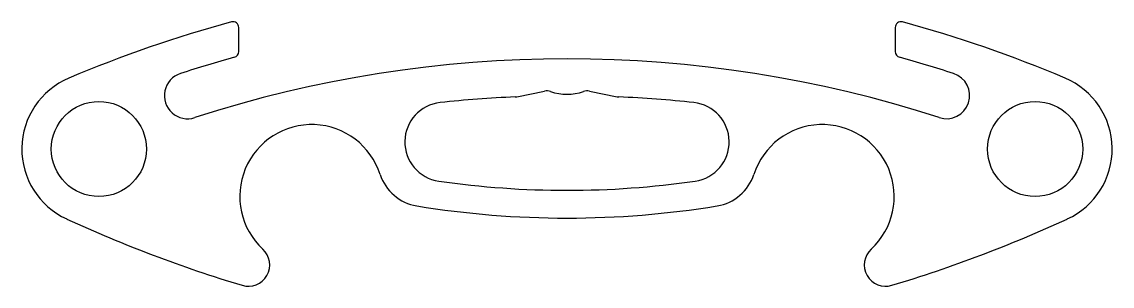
# Model space of a CAD drawing. Extents: x 2079.2 to 2126.2, y 1255.8 to 1267.2.
import ezdxf

# ---------------------------------------------------------------- set-up
doc = ezdxf.new("R2010")
doc.units = 0
doc.layers.get('0').update_dxf_attribs({"linetype": 'CONTINUOUS'})

msp = doc.modelspace()

# ---------------------------------------------------------------- linework, layer by layer
for p, q in [((2088.547, 1265.909), (2088.547, 1266.946)), ((2116.842, 1266.946), (2116.842, 1265.909)), ((2100.534, 1263.963), (2101.728, 1264.205)), ((2103.661, 1264.205), (2104.855, 1263.963))]:
    msp.add_line(p, q)
for centre in [(2082.516, 1261.707), (2122.873, 1261.707)]:
    msp.add_circle(centre, 2.05)
for centre, radius, start, end in [((2102.585, 1214.269), 54.83, 105.1755, 112.9307), ((2088.297, 1266.946), 0.25, 0, 105.1755), ((2117.092, 1266.946), 0.25, 74.8245, 180), ((2102.804, 1214.269), 54.83, 67.0693, 74.8245), ((2088.297, 1265.909), 0.25, 285.4657, 0), ((2117.092, 1265.909), 0.25, 180, 254.5343), ((2102.585, 1214.269), 53.33, 105.4657, 108.0863), ((2102.695, 1213.519), 52.077, 72.0548, 107.9452), ((2102.804, 1214.269), 53.33, 71.9137, 74.5343), ((2086.339, 1264.013), 1, 108.0863, 288.0863), ((2119.05, 1264.013), 1, 251.9137, 71.9137), ((2082.516, 1261.707), 3.321, 112.9307, 245.33), ((2122.873, 1261.707), 3.321, 294.67, 67.0693), ((2102.585, 1214.269), 49.73, 92.4529, 96.1845), ((2100.435, 1264.453), 0.5, 272.4529, 281.4719), ((2101.827, 1263.715), 0.5, 71.2607, 101.4719), ((2102.695, 1266.272), 2.2, 251.2607, 288.7393), ((2103.562, 1263.715), 0.5, 78.5281, 108.7393), ((2104.954, 1264.453), 0.5, 258.5281, 267.5471), ((2102.804, 1214.269), 49.73, 83.8155, 87.5471), ((2097.411, 1262.012), 1.707, 96.1845, 261.8569), ((2107.978, 1262.012), 1.707, 278.1431, 83.8155), ((2091.69, 1259.662), 3.1, 17.8749, 227.1875), ((2113.699, 1259.662), 3.1, 312.8125, 162.1251), ((2096.544, 1261.227), 2, 197.8749, 260.7099), ((2108.845, 1261.227), 2, 279.2901, 342.1251), ((2102.695, 1298.762), 38.835, 261.8205, 278.1795), ((2102.695, 1298.826), 40.098, 260.7099, 279.2901), ((2105.632, 1312.033), 58.703, 245.33, 253.22665), ((2099.758, 1312.033), 58.703, 286.77335, 294.67), ((2088.957, 1256.711), 0.922, 253.2266, 47.1875), ((2116.432, 1256.711), 0.922, 132.8125, 286.7734)]:
    msp.add_arc(centre, radius, start, end)

doc.saveas('drawing.dxf')
